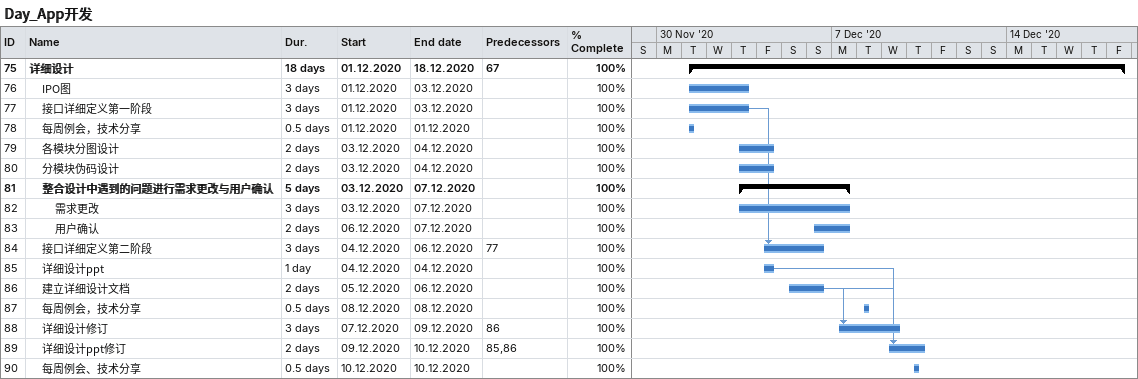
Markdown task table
Day_App开发

| ID | Level | Task | Duration | Start | Finish | Predecessors | % complete |
|---|---|---|---|---|---|---|---|
| 75 | 1 | **详细设计** | 18d | 2020-12-01 | 2020-12-18 | 67 | 100 |
| 76 | 2 | IPO图 | 3d | 2020-12-01 | 2020-12-03 |  | 100 |
| 77 | 2 | 接口详细定义第一阶段 | 3d | 2020-12-01 | 2020-12-03 |  | 100 |
| 78 | 2 | 每周例会，技术分享 | 0.5d | 2020-12-01 | 2020-12-01 |  | 100 |
| 79 | 2 | 各模块分图设计 | 2d | 2020-12-03 | 2020-12-04 |  | 100 |
| 80 | 2 | 分模块伪码设计 | 2d | 2020-12-03 | 2020-12-04 |  | 100 |
| 81 | 2 | **整合设计中遇到的问题进行需求更改与用户确认** | 5d | 2020-12-03 | 2020-12-07 |  | 100 |
| 82 | 3 | 需求更改 | 3d | 2020-12-03 | 2020-12-07 |  | 100 |
| 83 | 3 | 用户确认 | 2d | 2020-12-06 | 2020-12-07 |  | 100 |
| 84 | 2 | 接口详细定义第二阶段 | 3d | 2020-12-04 | 2020-12-06 | 77 | 100 |
| 85 | 2 | 详细设计ppt | 1d | 2020-12-04 | 2020-12-04 |  | 100 |
| 86 | 2 | 建立详细设计文档 | 2d | 2020-12-05 | 2020-12-06 |  | 100 |
| 87 | 2 | 每周例会，技术分享 | 0.5d | 2020-12-08 | 2020-12-08 |  | 100 |
| 88 | 2 | 详细设计修订 | 3d | 2020-12-07 | 2020-12-09 | 86 | 100 |
| 89 | 2 | 详细设计ppt修订 | 2d | 2020-12-09 | 2020-12-10 | 85, 86 | 100 |
| 90 | 2 | 每周例会、技术分享 | 0.5d | 2020-12-10 | 2020-12-10 |  | 100 |
